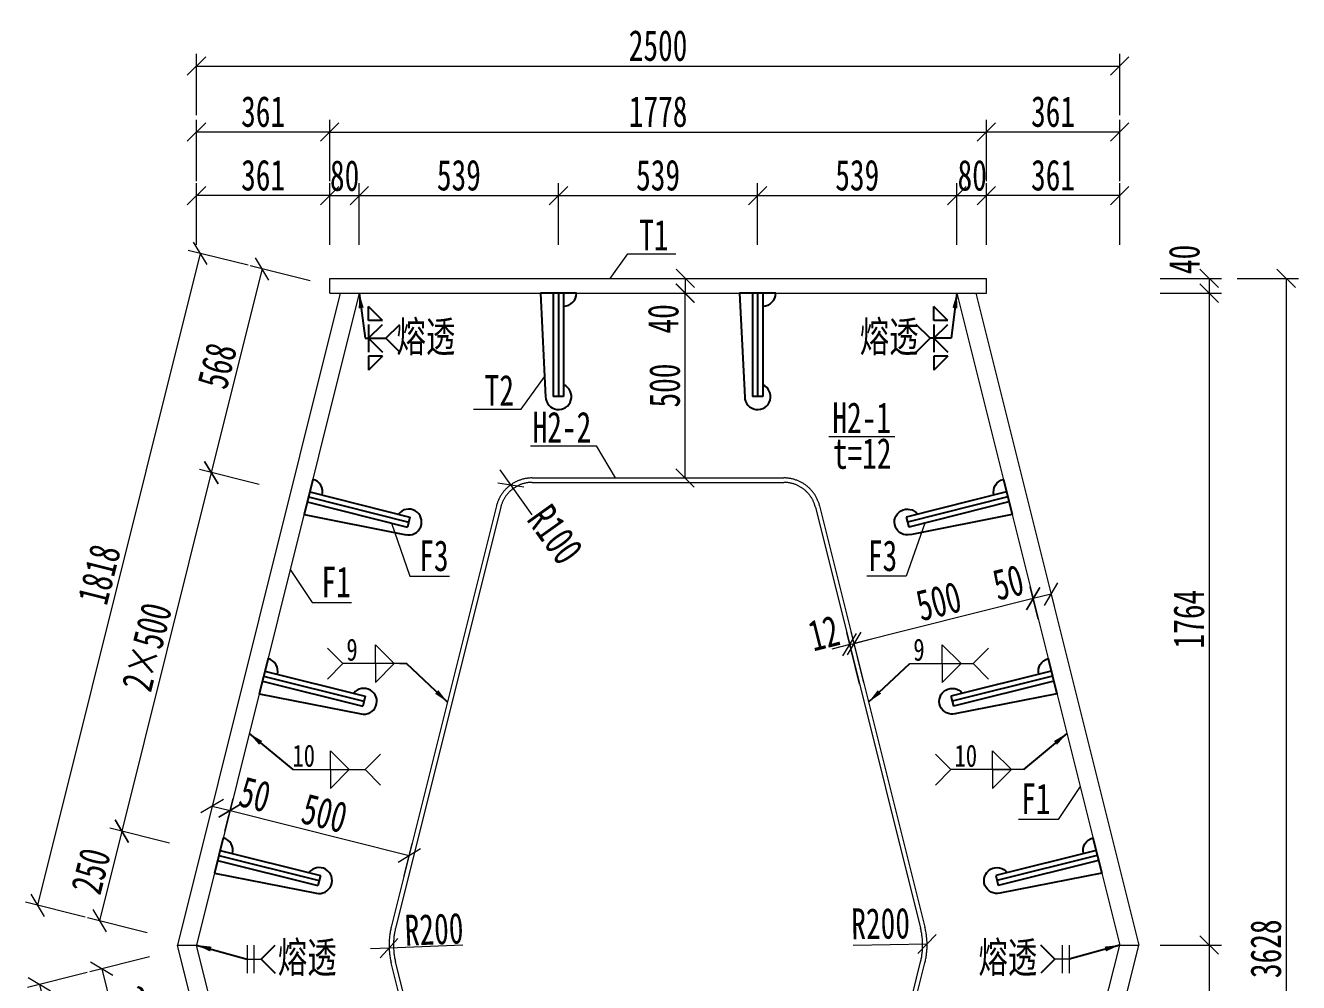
# Model space of a CAD drawing. Header units: millimetres. Extents: x -450182 to -147179, y 306993 to 695793.
# Drawn here: x -412465 to -409018, y 361381 to 363971 of the extents above; entities that cross this region are included whole.
import ezdxf
from ezdxf.enums import TextEntityAlignment as Align

# ---------------------------------------------------------------- set-up
doc = ezdxf.new("R2010")
doc.units = ezdxf.units.MM
doc.header["$PDMODE"] = 34
doc.linetypes.add('CENTER2', pattern=[28.575, 19.05, -3.175, 3.175, -3.175])
doc.layers.get('Defpoints').update_dxf_attribs({"color": 8})
for name, color, linetype, lineweight in [('标注', 4, 'Continuous', 13), ('横隔板', 6, 'CENTER2', 18), ('细实线', 4, 'Continuous', 15), ('钢板粗线', 1, 'Continuous', 25)]:
    doc.layers.add(name, color=color, linetype=linetype, lineweight=lineweight)
doc.layers.add('焊缝', color=7, linetype='Continuous')
doc.styles.add('111', font='仿宋_GB2312.ttf', dxfattribs={"width": 0.7})
doc.styles.add('SMEDI', font='仿宋_GB2312.ttf', dxfattribs={"width": 0.75})
doc.styles.get("Standard").update_dxf_attribs({"font": '仿宋_GB2312.ttf'})
doc.dimstyles.new('200', dxfattribs={"dimscale": 0, "dimtxt": 2.5, "dimasz": 1.5, "dimexe": 1, "dimexo": 1, "dimgap": 0.4, "dimtad": 1, "dimdec": 0, "dimdsep": 46, "dimtxsty": '111', "dimblk": 'OBLIQUE', "dimcen": 0, "dimclrd": 256, "dimclre": 256, "dimclrt": 256, "dimadec": 1, "dimazin": 2, "dimtfac": 1, "dimtdec": 0, "dimtmove": 2, "dimatfit": 3, "dimfxl": 4, "dimfxlon": 1, "dimtolj": 1, "dimlwd": -1, "dimlwe": -1, "dimarcsym": 0})
doc.dimstyles.new('MSteel_1.0_1.0', dxfattribs={"dimtxt": 3, "dimasz": 1.2, "dimexe": 1, "dimexo": 1, "dimgap": 1, "dimtad": 3, "dimtoh": 1, "dimdec": 0, "dimzin": 0, "dimdsep": 46, "dimtxsty": 'Standard', "dimblk": 'ARCHTICK', "dimcen": 0.09, "dimclrd": 3, "dimclre": 3, "dimadec": 0, "dimazin": 0, "dimtfac": 1, "dimtdec": 4, "dimtofl": 0, "dimtmove": 0, "dimatfit": 3, "dimfxl": 1, "dimtolj": 1, "dimtzin": 0, "dimarcsym": 0})

# ---------------------------------------------------------------- blocks, each defined once
blk = doc.blocks.new('_Oblique')
at = {"color": 0, "linetype": 'ByBlock', "lineweight": -2}
blk.add_line((-0.5, -0.5), (0.5, 0.5), dxfattribs=at)
blk = doc.blocks.new('*D902')
at = {"layer": 'Defpoints', "color": 0, "transparency": 16777216}
for p in [(-411561.2, 363510.5), (-411641.2, 363246.6), (-411561.2, 363246.6)]:
    blk.add_point(p, dxfattribs=at)
at = {"layer": '细实线', "transparency": 16777216}
for p, q in [((-411641.2, 363377.1), (-411641.2, 363543.8)), ((-411561.2, 363377.1), (-411561.2, 363543.8)), ((-411641.2, 363510.5), (-411561.2, 363510.5))]:
    blk.add_line(p, q, dxfattribs=at)
at = {"layer": '细实线', "transparency": 16777216, "xscale": 50.00000000000004, "yscale": 50.00000000000004, "zscale": 50.00000000000004, "rotation": 180}
blk.add_blockref('_Oblique', (-411641.2, 363510.5), dxfattribs=at)
at = {"layer": '细实线', "transparency": 16777216, "xscale": 50.00000000000004, "yscale": 50.00000000000004, "zscale": 50.00000000000004}
blk.add_blockref('_Oblique', (-411561.2, 363510.5), dxfattribs=at)
at = {"layer": '细实线', "transparency": 16777216, "insert": (-411601, 363564.3), "char_height": 83.33, "attachment_point": 5, "style": '111'}
blk.add_mtext('\\A1;80', dxfattribs=at)
blk = doc.blocks.new('*D648')
at = {"layer": 'Defpoints', "color": 0, "transparency": 16777216}
for p in [(-411021.9, 363510.5), (-411561.2, 363246.6), (-411021.9, 363246.6)]:
    blk.add_point(p, dxfattribs=at)
at = {"layer": '细实线', "transparency": 16777216}
for p, q in [((-411561.2, 363377.1), (-411561.2, 363543.8)), ((-411021.9, 363377.1), (-411021.9, 363543.8)), ((-411561.2, 363510.5), (-411021.9, 363510.5))]:
    blk.add_line(p, q, dxfattribs=at)
at = {"layer": '细实线', "transparency": 16777216, "xscale": 50.00000000000004, "yscale": 50.00000000000004, "zscale": 50.00000000000004, "rotation": 180}
blk.add_blockref('_Oblique', (-411561.2, 363510.5), dxfattribs=at)
at = {"layer": '细实线', "transparency": 16777216, "xscale": 50.00000000000004, "yscale": 50.00000000000004, "zscale": 50.00000000000004}
blk.add_blockref('_Oblique', (-411021.9, 363510.5), dxfattribs=at)
at = {"layer": '细实线', "transparency": 16777216, "insert": (-411291.6, 363565.5), "char_height": 83.33, "attachment_point": 5, "style": '111'}
blk.add_mtext('\\A1;539', dxfattribs=at)
blk = doc.blocks.new('*D649')
at = {"layer": 'Defpoints', "color": 0, "transparency": 16777216}
for p in [(-409943.2, 363510.5), (-410482.6, 363246.6), (-409943.2, 363246.6)]:
    blk.add_point(p, dxfattribs=at)
at = {"layer": '细实线', "transparency": 16777216}
for p, q in [((-410482.6, 363377.1), (-410482.6, 363543.8)), ((-409943.2, 363377.1), (-409943.2, 363543.8)), ((-410482.6, 363510.5), (-409943.2, 363510.5))]:
    blk.add_line(p, q, dxfattribs=at)
at = {"layer": '细实线', "transparency": 16777216, "xscale": 50.00000000000004, "yscale": 50.00000000000004, "zscale": 50.00000000000004, "rotation": 180}
blk.add_blockref('_Oblique', (-410482.6, 363510.5), dxfattribs=at)
at = {"layer": '细实线', "transparency": 16777216, "xscale": 50.00000000000004, "yscale": 50.00000000000004, "zscale": 50.00000000000004}
blk.add_blockref('_Oblique', (-409943.2, 363510.5), dxfattribs=at)
at = {"layer": '细实线', "transparency": 16777216, "insert": (-410212.9, 363565.5), "char_height": 83.33, "attachment_point": 5, "style": '111'}
blk.add_mtext('\\A1;539', dxfattribs=at)
blk = doc.blocks.new('*D650')
at = {"layer": 'Defpoints', "color": 0, "transparency": 16777216}
for p in [(-409863.2, 363510.5), (-409943.2, 363246.6), (-409863.2, 363246.6)]:
    blk.add_point(p, dxfattribs=at)
at = {"layer": '细实线', "transparency": 16777216}
for p, q in [((-409943.2, 363377.1), (-409943.2, 363543.8)), ((-409863.2, 363377.1), (-409863.2, 363543.8)), ((-409943.2, 363510.5), (-409863.2, 363510.5))]:
    blk.add_line(p, q, dxfattribs=at)
at = {"layer": '细实线', "transparency": 16777216, "xscale": 50.00000000000004, "yscale": 50.00000000000004, "zscale": 50.00000000000004, "rotation": 180}
blk.add_blockref('_Oblique', (-409943.2, 363510.5), dxfattribs=at)
at = {"layer": '细实线', "transparency": 16777216, "xscale": 50.00000000000004, "yscale": 50.00000000000004, "zscale": 50.00000000000004}
blk.add_blockref('_Oblique', (-409863.2, 363510.5), dxfattribs=at)
at = {"layer": '细实线', "transparency": 16777216, "insert": (-409901.6, 363565), "char_height": 83.33, "attachment_point": 5, "style": '111'}
blk.add_mtext('\\A1;80', dxfattribs=at)
blk = doc.blocks.new('*D651')
at = {"layer": 'Defpoints', "color": 0, "transparency": 16777216}
for p in [(-409863.2, 363682.6), (-411641.2, 363246.6), (-409863.2, 363246.6)]:
    blk.add_point(p, dxfattribs=at)
at = {"layer": '细实线', "transparency": 16777216}
for p, q in [((-411641.2, 363549.3), (-411641.2, 363715.9)), ((-411641.2, 363682.6), (-409863.2, 363682.6)), ((-409863.2, 363549.3), (-409863.2, 363715.9))]:
    blk.add_line(p, q, dxfattribs=at)
at = {"layer": '细实线', "transparency": 16777216, "xscale": 50.00000000000004, "yscale": 50.00000000000004, "zscale": 50.00000000000004, "rotation": 180}
blk.add_blockref('_Oblique', (-411641.2, 363682.6), dxfattribs=at)
at = {"layer": '细实线', "transparency": 16777216, "xscale": 50.00000000000004, "yscale": 50.00000000000004, "zscale": 50.00000000000004}
blk.add_blockref('_Oblique', (-409863.2, 363682.6), dxfattribs=at)
at = {"layer": '细实线', "transparency": 16777216, "insert": (-410752.2, 363737.6), "char_height": 83.33, "attachment_point": 5, "style": '111'}
blk.add_mtext('\\A1;1778', dxfattribs=at)
blk = doc.blocks.new('*D652')
at = {"layer": 'Defpoints', "color": 0, "transparency": 16777216}
for p in [(-412002.2, 363682.6), (-411641.2, 363418.7), (-412002.2, 361654.7)]:
    blk.add_point(p, dxfattribs=at)
at = {"layer": '细实线', "transparency": 16777216}
for p, q in [((-412002.2, 363549.3), (-412002.2, 363715.9)), ((-411641.2, 363682.6), (-412002.2, 363682.6)), ((-411641.2, 363549.3), (-411641.2, 363715.9))]:
    blk.add_line(p, q, dxfattribs=at)
at = {"layer": '细实线', "transparency": 16777216, "xscale": 50.00000000000004, "yscale": 50.00000000000004, "zscale": 50.00000000000004, "rotation": 180}
blk.add_blockref('_Oblique', (-412002.2, 363682.6), dxfattribs=at)
at = {"layer": '细实线', "transparency": 16777216, "xscale": 50.00000000000004, "yscale": 50.00000000000004, "zscale": 50.00000000000004}
blk.add_blockref('_Oblique', (-411641.2, 363682.6), dxfattribs=at)
at = {"layer": '细实线', "transparency": 16777216, "insert": (-411821.7, 363737.6), "char_height": 83.33, "attachment_point": 5, "style": '111'}
blk.add_mtext('\\A1;361', dxfattribs=at)
blk = doc.blocks.new('*D653')
at = {"layer": 'Defpoints', "color": 0, "transparency": 16777216}
for p in [(-409863.2, 363682.6), (-409863.2, 363418.7), (-409502.2, 361654.7)]:
    blk.add_point(p, dxfattribs=at)
at = {"layer": '细实线', "transparency": 16777216}
for p, q in [((-409863.2, 363549.3), (-409863.2, 363715.9)), ((-409502.2, 363682.6), (-409863.2, 363682.6)), ((-409502.2, 363549.3), (-409502.2, 363715.9))]:
    blk.add_line(p, q, dxfattribs=at)
at = {"layer": '细实线', "transparency": 16777216, "xscale": 50.00000000000004, "yscale": 50.00000000000004, "zscale": 50.00000000000004, "rotation": 180}
blk.add_blockref('_Oblique', (-409863.2, 363682.6), dxfattribs=at)
at = {"layer": '细实线', "transparency": 16777216, "xscale": 50.00000000000004, "yscale": 50.00000000000004, "zscale": 50.00000000000004}
blk.add_blockref('_Oblique', (-409502.2, 363682.6), dxfattribs=at)
at = {"layer": '细实线', "transparency": 16777216, "insert": (-409682.7, 363737.6), "char_height": 83.33, "attachment_point": 5, "style": '111'}
blk.add_mtext('\\A1;361', dxfattribs=at)
blk = doc.blocks.new('*D904')
at = {"layer": 'Defpoints', "color": 0, "transparency": 16777216}
for p in [(-409891.7, 363246.6), (-409502.2, 361482.6), (-409259.8, 361482.6)]:
    blk.add_point(p, dxfattribs=at)
at = {"layer": '细实线', "transparency": 16777216}
for p, q in [((-409393.1, 363246.6), (-409226.4, 363246.6)), ((-409259.8, 363246.6), (-409259.8, 361482.6)), ((-409393.1, 361482.6), (-409226.4, 361482.6))]:
    blk.add_line(p, q, dxfattribs=at)
at = {"layer": '细实线', "transparency": 16777216, "xscale": 50.00000000000004, "yscale": 50.00000000000004, "zscale": 50.00000000000004}
for p, rotation in [((-409259.8, 363246.6), 90), ((-409259.8, 361482.6), 270)]:
    blk.add_blockref('_Oblique', p, dxfattribs=dict(at, rotation=rotation))
at = {"layer": '细实线', "transparency": 16777216, "insert": (-409314.8, 362364.6), "char_height": 83.33, "attachment_point": 5, "rotation": 90, "style": '111'}
blk.add_mtext('\\A1;1764', dxfattribs=at)
blk = doc.blocks.new('*D654')
at = {"layer": 'Defpoints', "color": 0, "transparency": 16777216}
for p in [(-409502.2, 361482.6), (-409943.2, 359718.6), (-409259.8, 359718.6)]:
    blk.add_point(p, dxfattribs=at)
at = {"layer": '细实线', "transparency": 16777216}
for p, q in [((-409393.1, 361482.6), (-409226.4, 361482.6)), ((-409259.8, 361482.6), (-409259.8, 359718.6)), ((-409393.1, 359718.6), (-409226.4, 359718.6))]:
    blk.add_line(p, q, dxfattribs=at)
at = {"layer": '细实线', "transparency": 16777216, "xscale": 50.00000000000004, "yscale": 50.00000000000004, "zscale": 50.00000000000004}
for p, rotation in [((-409259.8, 361482.6), 90), ((-409259.8, 359718.6), 270)]:
    blk.add_blockref('_Oblique', p, dxfattribs=dict(at, rotation=rotation))
at = {"layer": '细实线', "transparency": 16777216, "insert": (-409314.8, 360600.6), "char_height": 83.33, "attachment_point": 5, "rotation": 90, "style": '111'}
blk.add_mtext('\\A1;1764', dxfattribs=at)
blk = doc.blocks.new('*D905')
at = {"layer": 'Defpoints', "color": 0, "transparency": 16777216}
for p in [(-409887.9, 363286.6), (-409891.7, 363246.6), (-409259.8, 363246.6)]:
    blk.add_point(p, dxfattribs=at)
at = {"layer": '细实线', "transparency": 16777216}
for p, q in [((-409393.1, 363286.6), (-409226.4, 363286.6)), ((-409259.8, 363286.6), (-409259.8, 363246.6)), ((-409393.1, 363246.6), (-409226.4, 363246.6))]:
    blk.add_line(p, q, dxfattribs=at)
at = {"layer": '细实线', "transparency": 16777216, "xscale": 50.00000000000004, "yscale": 50.00000000000004, "zscale": 50.00000000000004}
for p, rotation in [((-409259.8, 363286.6), 90), ((-409259.8, 363246.6), 270)]:
    blk.add_blockref('_Oblique', p, dxfattribs=dict(at, rotation=rotation))
at = {"layer": '细实线', "transparency": 16777216, "insert": (-409327.1, 363337.9), "char_height": 83.33, "attachment_point": 5, "rotation": 90, "style": '111'}
blk.add_mtext('\\A1;40', dxfattribs=at)
blk = doc.blocks.new('*D914')
at = {"layer": 'Defpoints', "color": 0, "transparency": 16777216}
for p in [(-410395.4, 363286.6), (-410621.3, 359658.6), (-409051.3, 359658.6)]:
    blk.add_point(p, dxfattribs=at)
at = {"layer": '细实线', "transparency": 16777216}
for p, q in [((-409184.6, 363286.6), (-409018, 363286.6)), ((-409051.3, 363286.6), (-409051.3, 359658.6)), ((-409184.6, 359658.6), (-409018, 359658.6))]:
    blk.add_line(p, q, dxfattribs=at)
at = {"layer": '细实线', "transparency": 16777216, "xscale": 50.00000000000004, "yscale": 50.00000000000004, "zscale": 50.00000000000004}
for p, rotation in [((-409051.3, 363286.6), 90), ((-409051.3, 359658.6), 270)]:
    blk.add_blockref('_Oblique', p, dxfattribs=dict(at, rotation=rotation))
at = {"layer": '细实线', "transparency": 16777216, "insert": (-409106.3, 361472.6), "char_height": 83.33, "attachment_point": 5, "rotation": 90, "style": '111'}
blk.add_mtext('\\A1;3628', dxfattribs=at)
blk = doc.blocks.new('28-280加劲 有过焊孔')
at = {"layer": 'Defpoints'}
blk.add_line((0, 0), (0, -280), dxfattribs=at)
at = {"layer": '钢板粗线'}
for p, q in [((49, 0), (-49, 0)), ((-49, 0), (-35, -281.2)), ((-14, 0), (-14, -280)), ((14, 0), (14, -280)), ((14, -280), (-14, -280))]:
    blk.add_line(p, q, dxfattribs=at)
for centre, start, end in [((14, 0), 270, 0), ((0, -280), 180, 66.4218)]:
    blk.add_arc(centre, 35, start, end, dxfattribs=at)
blk = doc.blocks.new('*D739')
at = {"layer": 'Defpoints', "color": 0, "transparency": 16777216}
for p in [(-410679.2, 363286.6), (-410679.2, 363246.6), (-410678.4, 363246.6)]:
    blk.add_point(p, dxfattribs=at)
at = {"layer": '细实线', "transparency": 16777216}
for p, q in [((-410678.4, 363286.6), (-410645, 363286.6)), ((-410678.4, 363286.6), (-410678.4, 363246.6)), ((-410678.4, 363246.6), (-410645, 363246.6))]:
    blk.add_line(p, q, dxfattribs=at)
at = {"layer": '细实线', "transparency": 16777216, "xscale": 50, "yscale": 50, "zscale": 50}
for p, rotation in [((-410678.4, 363286.6), 90), ((-410678.4, 363246.6), 270)]:
    blk.add_blockref('_Oblique', p, dxfattribs=dict(at, rotation=rotation))
at = {"layer": '细实线', "transparency": 16777216, "insert": (-410738, 363177.1), "char_height": 83.33, "attachment_point": 5, "rotation": 90, "style": '111'}
blk.add_mtext('\\A1;40', dxfattribs=at)
blk = doc.blocks.new('*D740')
at = {"layer": 'Defpoints', "color": 0, "transparency": 16777216}
for p in [(-410815.5, 363246.6), (-410679.2, 363246.6), (-410815.5, 362746.6)]:
    blk.add_point(p, dxfattribs=at)
at = {"layer": '细实线', "transparency": 16777216}
for p, q in [((-410782.2, 363246.6), (-410645.9, 363246.6)), ((-410679.2, 362746.6), (-410679.2, 363246.6)), ((-410782.2, 362746.6), (-410645.9, 362746.6))]:
    blk.add_line(p, q, dxfattribs=at)
at = {"layer": '细实线', "transparency": 16777216, "xscale": 49.99999999999995, "yscale": 49.99999999999995, "zscale": 49.99999999999995}
for p, rotation in [((-410679.2, 363246.6), 90), ((-410679.2, 362746.6), 270)]:
    blk.add_blockref('_Oblique', p, dxfattribs=dict(at, rotation=rotation))
at = {"layer": '细实线', "transparency": 16777216, "insert": (-410734.2, 362996.6), "char_height": 83.33, "attachment_point": 5, "rotation": 90, "style": '111'}
blk.add_mtext('\\A1;500', dxfattribs=at)
blk = doc.blocks.new('*D762')
at = {"layer": 'Defpoints', "color": 0, "transparency": 16777216}
for p in [(-411955, 361877.6), (-411906.5, 361865.4), (-411911.2, 361846.6)]:
    blk.add_point(p, dxfattribs=at)
at = {"layer": '细实线', "transparency": 16777216}
for p, q in [((-411959.7, 361858.7), (-411967.8, 361826.4)), ((-411959.7, 361858.7), (-411911.2, 361846.6)), ((-411911.2, 361846.6), (-411919.3, 361814.3))]:
    blk.add_line(p, q, dxfattribs=at)
at = {"layer": '细实线', "transparency": 16777216, "xscale": 50, "yscale": 50, "zscale": 50}
for p, rotation in [((-411959.7, 361858.7), 165.9637565320897), ((-411911.2, 361846.6), 345.9637565320897)]:
    blk.add_blockref('_Oblique', p, dxfattribs=dict(at, rotation=rotation))
at = {"layer": '细实线', "transparency": 16777216, "insert": (-411843.6, 361890.2), "char_height": 83.33, "attachment_point": 5, "rotation": 345.9638, "style": '111'}
blk.add_mtext('\\A1;50', dxfattribs=at)
blk = doc.blocks.new('*D765')
at = {"layer": 'Defpoints', "color": 0, "transparency": 16777216}
for p in [(-411933.1, 361758.9), (-411426.1, 361725.3), (-411448.1, 361637.6)]:
    blk.add_point(p, dxfattribs=at)
at = {"layer": '标注', "transparency": 16777216}
for p, q in [((-411925.1, 361791.2), (-411903.1, 361879)), ((-411911.2, 361846.6), (-411426.1, 361725.3)), ((-411440, 361669.9), (-411418.1, 361757.7))]:
    blk.add_line(p, q, dxfattribs=at)
at = {"layer": '标注', "transparency": 16777216, "xscale": 49.99999999999987, "yscale": 49.99999999999987, "zscale": 49.99999999999987}
for p, rotation in [((-411911.2, 361846.6), 165.9637565320751), ((-411426.1, 361725.3), 345.9637565320751)]:
    blk.add_blockref('_Oblique', p, dxfattribs=dict(at, rotation=rotation))
at = {"layer": '标注', "transparency": 16777216, "insert": (-411655.3, 361839.3), "char_height": 83.33, "attachment_point": 5, "rotation": 345.9638, "style": '111'}
blk.add_mtext('\\A1;500', dxfattribs=at)
blk = doc.blocks.new('*D766')
at = {"layer": 'Defpoints', "color": 0, "transparency": 16777216}
for p in [(-409692.8, 362450.9), (-409741.3, 362438.8), (-409736.6, 362420)]:
    blk.add_point(p, dxfattribs=at)
at = {"layer": '细实线', "transparency": 16777216}
for p, q in [((-409688.1, 362432.1), (-409736.6, 362420)), ((-409736.6, 362420), (-409728.5, 362387.6)), ((-409688.1, 362432.1), (-409680, 362399.8))]:
    blk.add_line(p, q, dxfattribs=at)
at = {"layer": '细实线', "transparency": 16777216, "xscale": 50, "yscale": 50, "zscale": 50}
for p, rotation in [((-409736.6, 362420), 194.0362434679103), ((-409688.1, 362432.1), 14.03624346791034)]:
    blk.add_blockref('_Oblique', p, dxfattribs=dict(at, rotation=rotation))
at = {"layer": '细实线', "transparency": 16777216, "insert": (-409804.1, 362463.6), "char_height": 83.33, "attachment_point": 5, "rotation": 14.0362, "style": '111'}
blk.add_mtext('\\A1;50', dxfattribs=at)
blk = doc.blocks.new('*D769')
at = {"layer": 'Defpoints', "color": 0, "transparency": 16777216}
for p in [(-409714.6, 362332.2), (-410221.6, 362298.7), (-410199.7, 362211)]:
    blk.add_point(p, dxfattribs=at)
at = {"layer": '标注', "transparency": 16777216}
for p, q in [((-409722.7, 362364.6), (-409744.7, 362452.3)), ((-409736.6, 362420), (-410221.6, 362298.7)), ((-410207.8, 362243.3), (-410229.7, 362331))]:
    blk.add_line(p, q, dxfattribs=at)
at = {"layer": '标注', "transparency": 16777216, "xscale": 49.99999999999987, "yscale": 49.99999999999987, "zscale": 49.99999999999987}
for p, rotation in [((-409736.6, 362420), 14.03624346792489), ((-410221.6, 362298.7), 194.0362434679249)]:
    blk.add_blockref('_Oblique', p, dxfattribs=dict(at, rotation=rotation))
at = {"layer": '标注', "transparency": 16777216, "insert": (-409992.4, 362412.7), "char_height": 83.33, "attachment_point": 5, "rotation": 14.0362, "style": '111'}
blk.add_mtext('\\A1;500', dxfattribs=at)
blk = doc.blocks.new('*D793')
at = {"layer": 'Defpoints', "color": 0, "transparency": 16777216}
for p in [(-411699, 362695.2), (-412204.4, 361790.8), (-411941.6, 361725.1)]:
    blk.add_point(p, dxfattribs=at)
at = {"layer": '标注', "transparency": 16777216}
for p, q in [((-411961.9, 362761), (-412204.4, 361790.8)), ((-411832.5, 362728.6), (-411994.2, 362769)), ((-412075.1, 361758.5), (-412236.8, 361798.9))]:
    blk.add_line(p, q, dxfattribs=at)
at = {"layer": '标注', "transparency": 16777216, "xscale": 50, "yscale": 50, "zscale": 50}
for p, rotation in [((-411961.9, 362761), 75.96375653227327), ((-412204.4, 361790.8), 255.9637565322733)]:
    blk.add_blockref('_Oblique', p, dxfattribs=dict(at, rotation=rotation))
at = {"layer": '标注', "transparency": 16777216, "insert": (-412136.5, 362289.2), "char_height": 83.33, "attachment_point": 5, "rotation": 75.9638, "style": '111'}
blk.add_mtext('\\A1;2×500', dxfattribs=at)
blk = doc.blocks.new('*D794')
at = {"layer": 'Defpoints', "color": 0, "transparency": 16777216}
for p in [(-411941.6, 361725.1), (-412265, 361548.3), (-412002.2, 361482.6)]:
    blk.add_point(p, dxfattribs=at)
at = {"layer": '标注', "transparency": 16777216}
for p, q in [((-412204.4, 361790.8), (-412265, 361548.3)), ((-412075.1, 361758.5), (-412236.8, 361798.9)), ((-412135.7, 361515.9), (-412297.4, 361556.4))]:
    blk.add_line(p, q, dxfattribs=at)
at = {"layer": '标注', "transparency": 16777216, "xscale": 50, "yscale": 50, "zscale": 50}
for p, rotation in [((-412204.4, 361790.8), 75.96375653126464), ((-412265, 361548.3), 255.9637565312646)]:
    blk.add_blockref('_Oblique', p, dxfattribs=dict(at, rotation=rotation))
at = {"layer": '标注', "transparency": 16777216, "insert": (-412288.1, 361682.9), "char_height": 83.33, "attachment_point": 5, "rotation": 75.9638, "style": '111'}
blk.add_mtext('\\A1;250', dxfattribs=at)
blk = doc.blocks.new('*D795')
at = {"layer": 'Defpoints', "color": 0, "transparency": 16777216}
for p in [(-412002.2, 361482.6), (-411941.6, 361240), (-412198, 361175.9)]:
    blk.add_point(p, dxfattribs=at)
at = {"layer": '标注', "transparency": 16777216}
for p, q in [((-412129.3, 361450.8), (-412291, 361410.4)), ((-412258.7, 361418.5), (-412198, 361175.9)), ((-412068.7, 361208.3), (-412230.4, 361167.8))]:
    blk.add_line(p, q, dxfattribs=at)
at = {"layer": '标注', "transparency": 16777216, "xscale": 50, "yscale": 50, "zscale": 50}
for p, rotation in [((-412258.7, 361418.5), 104.0362434683342), ((-412198, 361175.9), 284.0362434683342)]:
    blk.add_blockref('_Oblique', p, dxfattribs=dict(at, rotation=rotation))
at = {"layer": '标注', "transparency": 16777216, "insert": (-412175, 361310.5), "char_height": 83.33, "attachment_point": 5, "rotation": 284.0362, "style": '111'}
blk.add_mtext('\\A1;250', dxfattribs=at)
blk = doc.blocks.new('*D1028')
at = {"layer": 'Defpoints', "color": 0, "transparency": 16777216}
for p in [(-410221.6, 362298.7), (-410198.5, 362156.5), (-410186.8, 362159.4)]:
    blk.add_point(p, dxfattribs=at)
at = {"layer": '标注', "transparency": 16777216}
for p, q in [((-410206.5, 362188.9), (-410241.4, 362328.1)), ((-410194.9, 362191.8), (-410229.7, 362331)), ((-410221.6, 362298.7), (-410173.1, 362310.8)), ((-410233.3, 362295.8), (-410281.8, 362283.7)), ((-410233.3, 362295.8), (-410221.6, 362298.7))]:
    blk.add_line(p, q, dxfattribs=at)
at = {"layer": '标注', "transparency": 16777216, "xscale": 50, "yscale": 50, "zscale": 50}
for p, rotation in [((-410233.3, 362295.8), 14.03624346799387), ((-410221.6, 362298.7), 194.0362434679939)]:
    blk.add_blockref('_Oblique', p, dxfattribs=dict(at, rotation=rotation))
at = {"layer": '标注', "transparency": 16777216, "insert": (-410303.5, 362326.9), "char_height": 83.33, "attachment_point": 5, "rotation": 14.0362, "style": '111'}
blk.add_mtext('\\A1;12', dxfattribs=at)
blk = doc.blocks.new('*D1029')
at = {"layer": 'Defpoints', "color": 0, "transparency": 16777216}
for p in [(-410482.6, 363510.5), (-411021.9, 363246.6), (-410482.6, 363246.6)]:
    blk.add_point(p, dxfattribs=at)
at = {"layer": '标注', "transparency": 16777216}
for p, q in [((-411021.9, 363377.1), (-411021.9, 363543.8)), ((-410482.6, 363377.1), (-410482.6, 363543.8)), ((-411021.9, 363510.5), (-410482.6, 363510.5))]:
    blk.add_line(p, q, dxfattribs=at)
at = {"layer": '标注', "transparency": 16777216, "xscale": 50, "yscale": 50, "zscale": 50, "rotation": 180}
blk.add_blockref('_Oblique', (-411021.9, 363510.5), dxfattribs=at)
at = {"layer": '标注', "transparency": 16777216, "xscale": 50, "yscale": 50, "zscale": 50}
blk.add_blockref('_Oblique', (-410482.6, 363510.5), dxfattribs=at)
at = {"layer": '标注', "transparency": 16777216, "insert": (-410752.2, 363565.5), "char_height": 83.33, "attachment_point": 5, "style": '111'}
blk.add_mtext('\\A1;539', dxfattribs=at)
blk = doc.blocks.new('*D1030')
at = {"layer": 'Defpoints', "color": 0, "transparency": 16777216}
for p in [(-409502.2, 363861.2), (-412002.2, 361482.6), (-409502.2, 361482.6)]:
    blk.add_point(p, dxfattribs=at)
at = {"layer": '标注', "transparency": 16777216}
for p, q in [((-412002.2, 363727.9), (-412002.2, 363894.6)), ((-409502.2, 363727.9), (-409502.2, 363894.6)), ((-412002.2, 363861.2), (-409502.2, 363861.2))]:
    blk.add_line(p, q, dxfattribs=at)
at = {"layer": '标注', "transparency": 16777216, "xscale": 50, "yscale": 50, "zscale": 50, "rotation": 180}
blk.add_blockref('_Oblique', (-412002.2, 363861.2), dxfattribs=at)
at = {"layer": '标注', "transparency": 16777216, "xscale": 50, "yscale": 50, "zscale": 50}
blk.add_blockref('_Oblique', (-409502.2, 363861.2), dxfattribs=at)
at = {"layer": '标注', "transparency": 16777216, "insert": (-410752.2, 363916.2), "char_height": 83.33, "attachment_point": 5, "style": '111'}
blk.add_mtext('\\A1;2500', dxfattribs=at)
blk = doc.blocks.new('*D826')
at = {"layer": 'Defpoints', "color": 0, "transparency": 16777216}
for p in [(-412002.2, 363510.5), (-411641.2, 363246.6), (-412002.2, 361482.6)]:
    blk.add_point(p, dxfattribs=at)
at = {"layer": '细实线', "transparency": 16777216}
for p, q in [((-412002.2, 363377.1), (-412002.2, 363543.8)), ((-411641.2, 363377.1), (-411641.2, 363543.8)), ((-411641.2, 363510.5), (-412002.2, 363510.5))]:
    blk.add_line(p, q, dxfattribs=at)
at = {"layer": '细实线', "transparency": 16777216, "xscale": 50.00000000000004, "yscale": 50.00000000000004, "zscale": 50.00000000000004, "rotation": 180}
blk.add_blockref('_Oblique', (-412002.2, 363510.5), dxfattribs=at)
at = {"layer": '细实线', "transparency": 16777216, "xscale": 50.00000000000004, "yscale": 50.00000000000004, "zscale": 50.00000000000004}
blk.add_blockref('_Oblique', (-411641.2, 363510.5), dxfattribs=at)
at = {"layer": '细实线', "transparency": 16777216, "insert": (-411821.7, 363565.5), "char_height": 83.33, "attachment_point": 5, "style": '111'}
blk.add_mtext('\\A1;361', dxfattribs=at)
blk = doc.blocks.new('*D827')
at = {"layer": 'Defpoints', "color": 0, "transparency": 16777216}
for p in [(-409863.2, 363510.5), (-409863.2, 363246.6), (-409502.2, 361482.6)]:
    blk.add_point(p, dxfattribs=at)
at = {"layer": '细实线', "transparency": 16777216}
for p, q in [((-409863.2, 363377.1), (-409863.2, 363543.8)), ((-409502.2, 363377.1), (-409502.2, 363543.8)), ((-409502.2, 363510.5), (-409863.2, 363510.5))]:
    blk.add_line(p, q, dxfattribs=at)
at = {"layer": '细实线', "transparency": 16777216, "xscale": 50.00000000000004, "yscale": 50.00000000000004, "zscale": 50.00000000000004, "rotation": 180}
blk.add_blockref('_Oblique', (-409863.2, 363510.5), dxfattribs=at)
at = {"layer": '细实线', "transparency": 16777216, "xscale": 50.00000000000004, "yscale": 50.00000000000004, "zscale": 50.00000000000004}
blk.add_blockref('_Oblique', (-409502.2, 363510.5), dxfattribs=at)
at = {"layer": '细实线', "transparency": 16777216, "insert": (-409682.7, 363565.5), "char_height": 83.33, "attachment_point": 5, "style": '111'}
blk.add_mtext('\\A1;361', dxfattribs=at)
blk = doc.blocks.new('*D1031')
at = {"layer": 'Defpoints', "color": 0, "transparency": 16777216}
for p in [(-411561.2, 363246.6), (-411961.9, 362761), (-411699, 362695.2)]:
    blk.add_point(p, dxfattribs=at)
at = {"layer": '标注', "transparency": 16777216}
for p, q in [((-411824, 363312.3), (-411961.9, 362761)), ((-411694.7, 363279.9), (-411856.4, 363320.4)), ((-411832.5, 362728.6), (-411994.2, 362769))]:
    blk.add_line(p, q, dxfattribs=at)
at = {"layer": '标注', "transparency": 16777216, "xscale": 50, "yscale": 50, "zscale": 50}
for p, rotation in [((-411824, 363312.3), 75.96375653207782), ((-411961.9, 362761), 255.9637565320778)]:
    blk.add_blockref('_Oblique', p, dxfattribs=dict(at, rotation=rotation))
at = {"layer": '标注', "transparency": 16777216, "insert": (-411946.3, 363050), "char_height": 83.33, "attachment_point": 5, "rotation": 75.9638, "style": '111'}
blk.add_mtext('\\A1;568', dxfattribs=at)
blk = doc.blocks.new('*D1032')
at = {"layer": 'Defpoints', "color": 0, "transparency": 16777216}
for p in [(-411561.2, 363246.6), (-412432.8, 361590.2), (-412002.2, 361482.6)]:
    blk.add_point(p, dxfattribs=at)
at = {"layer": '标注', "transparency": 16777216}
for p, q in [((-411991.8, 363354.2), (-412432.8, 361590.2)), ((-411862.5, 363321.9), (-412024.2, 363362.3)), ((-412303.5, 361557.9), (-412465.2, 361598.3))]:
    blk.add_line(p, q, dxfattribs=at)
at = {"layer": '标注', "transparency": 16777216, "xscale": 50, "yscale": 50, "zscale": 50}
for p, rotation in [((-411991.8, 363354.2), 75.96375653207352), ((-412432.8, 361590.2), 255.9637565320735)]:
    blk.add_blockref('_Oblique', p, dxfattribs=dict(at, rotation=rotation))
at = {"layer": '标注', "transparency": 16777216, "insert": (-412265.7, 362485.6), "char_height": 83.33, "attachment_point": 5, "rotation": 75.9638, "style": '111'}
blk.add_mtext('\\A1;1818', dxfattribs=at)
blk = doc.blocks.new('*D1033')
at = {"layer": 'Defpoints', "color": 0, "transparency": 16777216}
for p in [(-412002.2, 361482.6), (-411561.2, 359718.6), (-411986.6, 359612.2)]:
    blk.add_point(p, dxfattribs=at)
at = {"layer": '标注', "transparency": 16777216}
for p, q in [((-412298.3, 361408.6), (-412460, 361368.1)), ((-412427.6, 361376.2), (-411986.6, 359612.2)), ((-411857.3, 359644.6), (-412019, 359604.1))]:
    blk.add_line(p, q, dxfattribs=at)
at = {"layer": '标注', "transparency": 16777216, "xscale": 50, "yscale": 50, "zscale": 50}
for p, rotation in [((-412427.6, 361376.2), 104.0362434679265), ((-411986.6, 359612.2), 284.0362434679265)]:
    blk.add_blockref('_Oblique', p, dxfattribs=dict(at, rotation=rotation))
at = {"layer": '标注', "transparency": 16777216, "insert": (-412153.8, 360507.6), "char_height": 83.33, "attachment_point": 5, "rotation": 284.0362, "style": '111'}
blk.add_mtext('\\A1;1818', dxfattribs=at)
blk = doc.blocks.new('*D1039')
at = {"layer": 'Defpoints', "color": 0, "transparency": 16777216}
for p in [(-411150.9, 362727.9), (-411092.8, 362646.6)]:
    blk.add_point(p, dxfattribs=at)
at = {"layer": '标注', "transparency": 16777216}
for p, q in [((-411150.9, 362727.9), (-411180, 362768.6)), ((-411092.8, 362646.6), (-411150.9, 362727.9))]:
    blk.add_line(p, q, dxfattribs=at)
at = {"layer": '标注', "transparency": 16777216, "xscale": 50, "yscale": 50, "zscale": 50, "rotation": 305.5491570906415}
blk.add_blockref('_Oblique', (-411150.9, 362727.9), dxfattribs=at)
at = {"layer": '标注', "transparency": 16777216, "insert": (-411030.8, 362593.4), "char_height": 83.33, "attachment_point": 5, "rotation": 305.5492, "style": '111'}
blk.add_mtext('\\A1;R100', dxfattribs=at)
blk = doc.blocks.new('*D1201')
at = {"layer": 'Defpoints', "color": 0, "transparency": 16777216}
for p in [(-411280.7, 361482.6), (-411480.5, 361474.3)]:
    blk.add_point(p, dxfattribs=at)
at = {"layer": '标注', "transparency": 16777216}
for p, q in [((-411280.7, 361482.6), (-411480.5, 361474.3)), ((-411480.5, 361474.3), (-411530.5, 361472.2))]:
    blk.add_line(p, q, dxfattribs=at)
at = {"layer": '标注', "transparency": 16777216, "xscale": 50, "yscale": 50, "zscale": 50, "rotation": 2.380621521087161}
blk.add_blockref('_Oblique', (-411480.5, 361474.3), dxfattribs=at)
at = {"layer": '标注', "transparency": 16777216, "insert": (-411358.7, 361525.1), "char_height": 83.33, "attachment_point": 5, "rotation": 2.3806, "style": '111'}
blk.add_mtext('\\A1;R200', dxfattribs=at)
blk = doc.blocks.new('*D1202')
at = {"layer": 'Defpoints', "color": 0, "transparency": 16777216}
for p in [(-410223.8, 361482.6), (-410023.8, 361485.5)]:
    blk.add_point(p, dxfattribs=at)
at = {"layer": '标注', "transparency": 16777216}
blk.add_line((-410223.8, 361482.6), (-410023.8, 361485.5), dxfattribs=at)
at = {"layer": '标注', "transparency": 16777216, "xscale": 50, "yscale": 50, "zscale": 50, "rotation": 0.8316860783597066}
blk.add_blockref('_Oblique', (-410023.8, 361485.5), dxfattribs=at)
at = {"layer": '标注', "transparency": 16777216, "insert": (-410149.6, 361540.5), "char_height": 83.33, "attachment_point": 5, "rotation": 0.8317, "style": '111'}
blk.add_mtext('\\A1;R200', dxfattribs=at)
blk = doc.blocks.new('_ArchTick')
at = {"color": 0, "linetype": 'ByBlock', "const_width": 0.15}
blk.add_lwpolyline([(-0.5, -0.5), (0.5, 0.5)], dxfattribs=at)

msp = doc.modelspace()

# ---------------------------------------------------------------- linework, layer by layer
at = {"layer": 'Defpoints'}
for p in [(-411021.9, 363246.6), (-410482.6, 363246.6)]:
    msp.add_point(p, dxfattribs=at)
at = {"layer": '标注'}
for p, q in [((-411865.3, 361482.6), (-411865.3, 361407)), ((-411846.6, 361482.6), (-411846.6, 361407)), ((-409657.8, 361482.6), (-409657.8, 361407)), ((-409639.2, 361482.6), (-409639.2, 361407)), ((-411865.3, 361444.8), (-411826.8, 361444.8)), ((-409639.2, 361444.8), (-409677.6, 361444.8))]:
    msp.add_line(p, q, dxfattribs=at)
at = {"layer": '横隔板', "color": 2, "ltscale": 550}
for p, q in [((-411641.2, 363286.6), (-409863.2, 363286.6)), ((-411641.2, 363246.6), (-411641.2, 363286.6)), ((-409863.2, 363246.6), (-409863.2, 363286.6)), ((-411612.8, 363246.6), (-412053.8, 361482.6)), ((-411561.2, 363246.6), (-412002.2, 361482.6)), ((-411641.2, 363246.6), (-409863.2, 363246.6)), ((-409943.2, 363246.6), (-409502.2, 361482.6)), ((-409891.7, 363246.6), (-409450.7, 361482.6)), ((-411092.8, 362746.6), (-410411.7, 362746.6)), ((-411092.8, 362734.6), (-410411.7, 362734.6)), ((-411189.8, 362670.8), (-411474.7, 361531.1)), ((-411178.1, 362667.9), (-411463.1, 361528.2)), ((-410326.3, 362667.9), (-410041.4, 361528.2)), ((-410314.7, 362670.8), (-410029.7, 361531.1)), ((-411612.8, 359718.6), (-412053.8, 361482.6)), ((-412053.8, 361482.6), (-412002.2, 361482.6)), ((-411561.2, 359718.6), (-412002.2, 361482.6)), ((-409943.2, 359718.6), (-409502.2, 361482.6)), ((-409891.7, 359718.6), (-409450.7, 361482.6)), ((-409502.2, 361482.6), (-409450.7, 361482.6)), ((-411189.8, 360294.3), (-411474.7, 361434.1)), ((-411178.1, 360297.2), (-411463.1, 361437)), ((-410326.3, 360297.2), (-410041.4, 361437)), ((-410314.7, 360294.3), (-410029.7, 361434.1))]:
    msp.add_line(p, q, dxfattribs=at)
for centre, radius, start, end in [((-411092.8, 362646.6), 100, 90, 165.9638), ((-411092.8, 362646.6), 88, 90, 165.9638), ((-410411.7, 362646.6), 100, 14.0362, 90), ((-410411.7, 362646.6), 88, 14.0362, 90), ((-411280.7, 361482.6), 200, 165.9638, 194.0362), ((-411280.7, 361482.6), 188, 165.9638, 194.0362), ((-410223.8, 361482.6), 188, 345.9638, 14.0362), ((-410223.8, 361482.6), 200, 345.9638, 14.0362)]:
    msp.add_arc(centre, radius, start, end, dxfattribs=at)
at = {"layer": '焊缝', "color": 4}
for p, q in [((-411561.2, 363246.6), (-411545.7, 363124.4)), ((-409943.2, 363246.6), (-409958.7, 363124.4)), ((-411498.1, 363173), (-411535.9, 363210.8)), ((-411535.9, 363173), (-411535.9, 363210.8)), ((-409967.8, 363173), (-410005.6, 363210.8)), ((-410005.6, 363173), (-410005.6, 363210.8)), ((-411498.1, 363173), (-411535.9, 363173)), ((-409967.8, 363173), (-410005.6, 363173)), ((-411535.9, 363124.4), (-411498.1, 363162.2)), ((-411535.9, 363162.2), (-411535.9, 363086.6)), ((-411489, 363124.4), (-411451.2, 363162.2)), ((-410015.4, 363124.4), (-410053.2, 363162.2)), ((-410005.6, 363124.4), (-409967.8, 363162.2)), ((-410005.6, 363162.2), (-410005.6, 363086.6)), ((-411545.7, 363124.4), (-411489, 363124.4)), ((-411535.9, 363124.4), (-411498.1, 363086.6)), ((-411489, 363124.4), (-411451.2, 363086.6)), ((-410015.4, 363124.4), (-410053.2, 363086.6)), ((-409958.7, 363124.4), (-410015.4, 363124.4)), ((-410005.6, 363124.4), (-409967.8, 363086.6)), ((-411498.1, 363075.8), (-411535.9, 363075.8)), ((-411535.9, 363075.8), (-411535.9, 363038)), ((-411498.1, 363075.8), (-411535.9, 363038)), ((-409967.8, 363075.8), (-410005.6, 363075.8)), ((-410005.6, 363075.8), (-410005.6, 363038)), ((-409967.8, 363075.8), (-410005.6, 363038)), ((-412002.2, 361482.6), (-411865.3, 361444.8)), ((-411826.8, 361444.8), (-411789, 361482.6)), ((-409677.6, 361444.8), (-409715.4, 361482.6)), ((-409502.2, 361482.6), (-409639.2, 361444.8)), ((-411826.8, 361444.8), (-411789, 361407)), ((-409677.6, 361444.8), (-409715.4, 361407))]:
    msp.add_line(p, q, dxfattribs=at)
for points in [[(-411562.8, 363205.5), (-411549.4, 363207.2), (-411561.2, 363246.6)], [(-409941.6, 363205.5), (-409955, 363207.2), (-409943.2, 363246.6)], [(-411965, 361465.3), (-411961.4, 361478.3), (-412002.2, 361482.6)], [(-409539.5, 361465.3), (-409543.1, 361478.3), (-409502.2, 361482.6)]]:
    msp.add_solid(points, dxfattribs=at)
at = {"layer": '细实线'}
for p, q in [((-410881.5, 363286.6), (-410833.8, 363352.8)), ((-410833.8, 363352.8), (-410704, 363352.8)), ((-411122.5, 362932.9), (-411059.6, 363020.3)), ((-411252.4, 362932.9), (-411122.5, 362932.9)), ((-410289.7, 362858.9), (-410111.2, 362858.9)), ((-411097.7, 362833.2), (-410920.2, 362833.2)), ((-410920.2, 362833.2), (-410868.3, 362746.6)), ((-411474.3, 362624.6), (-411424.5, 362480.4)), ((-410030.1, 362624.6), (-410080, 362480.4)), ((-411748.2, 362498.8), (-411689.2, 362409.4)), ((-411424.5, 362480.4), (-411317.2, 362480.4)), ((-410080, 362480.4), (-410187.3, 362480.4)), ((-411689.2, 362409.4), (-411581.9, 362409.4)), ((-411605.7, 362244.1), (-411647.4, 362285.7)), ((-411517.8, 362244.1), (-411517.8, 362295.4)), ((-411466.5, 362244.1), (-411517.8, 362295.4)), ((-409982.8, 362244.1), (-409982.8, 362295.4)), ((-409931.4, 362244.1), (-409982.8, 362295.4)), ((-409898.7, 362244.1), (-409857.1, 362285.7)), ((-411605.7, 362244.1), (-411647.4, 362202.4)), ((-411433.8, 362244.1), (-411605.7, 362244.1)), ((-411517.8, 362244.1), (-411517.8, 362192.8)), ((-411466.5, 362244.1), (-411517.8, 362192.8)), ((-411452.2, 362244.1), (-411433.8, 362244.1)), ((-410070.6, 362244.1), (-409898.7, 362244.1)), ((-409982.8, 362244.1), (-409982.8, 362192.8)), ((-409931.4, 362244.1), (-409982.8, 362192.8)), ((-409917.2, 362244.1), (-409898.7, 362244.1)), ((-409898.7, 362244.1), (-409857.1, 362202.4)), ((-411639.6, 361957.3), (-411639.6, 362008.6)), ((-411588.3, 361957.3), (-411639.6, 362008.6)), ((-411545.1, 361957.3), (-411503.5, 361998.9)), ((-409959.3, 361957.3), (-410001, 361998.9)), ((-409846.8, 361957.3), (-409846.8, 362008.6)), ((-409795.5, 361957.3), (-409846.8, 362008.6)), ((-411741.5, 361957.3), (-411545.1, 361957.3)), ((-411639.6, 361957.3), (-411588.3, 361957.3)), ((-411639.6, 361957.3), (-411639.6, 361906)), ((-411639.6, 361957.3), (-411588.3, 361957.3)), ((-411588.3, 361957.3), (-411639.6, 361906)), ((-411545.1, 361957.3), (-411503.5, 361915.6)), ((-409959.3, 361957.3), (-410001, 361915.6)), ((-409763, 361957.3), (-409959.3, 361957.3)), ((-409846.8, 361957.3), (-409795.5, 361957.3)), ((-409846.8, 361957.3), (-409846.8, 361906)), ((-409846.8, 361957.3), (-409795.5, 361957.3)), ((-409795.5, 361957.3), (-409846.8, 361906)), ((-409609.6, 361912.1), (-409668.6, 361822.8)), ((-409668.6, 361822.8), (-409775.9, 361822.8))]:
    msp.add_line(p, q, dxfattribs=at)

# ---------------------------------------------------------------- block references
for p in [(-411021.9, 363246.6), (-410482.6, 363246.6)]:
    msp.add_blockref('28-280加劲 有过焊孔', p, dxfattribs=at)
at = {"layer": '细实线', "rotation": 75.96375653227747}
for p in [(-411699, 362695.2), (-411820.3, 362210.2), (-411941.6, 361725.1)]:
    msp.add_blockref('28-280加劲 有过焊孔', p, dxfattribs=at)
at = {"layer": '细实线', "xscale": -1, "rotation": 284.0362434677225}
for p in [(-409805.4, 362695.2), (-409684.1, 362210.2), (-409562.9, 361725.1)]:
    msp.add_blockref('28-280加劲 有过焊孔', p, dxfattribs=at)

# ---------------------------------------------------------------- texts
at = {"layer": '细实线', "width": 0.7}
for s, p in [('T1', (-410803.2, 363362.1)), ('熔透', (-411460.5, 363087.3)), ('熔透', (-410206, 363087.3)), ('T2', (-411221.8, 362942.2)), ('H2-2', (-411091.9, 362842.5)), ('H2-1', (-410280.2, 362868.1)), ('t=12', (-410279, 362771.3)), ('F3', (-411398.9, 362494.6)), ('F3', (-410184.1, 362494.6)), ('F1', (-411663.6, 362423.5)), ('F1', (-409768.9, 361836.9)), ('熔透', (-411781.8, 361407.7)), ('熔透', (-409884.7, 361407.7))]:
    msp.add_text(s, height=83.33, dxfattribs=at).set_placement(p)
at = {"layer": '细实线', "style": 'SMEDI', "width": 0.75}
for s, p in [('9', (-411596.2, 362282)), ('9', (-410061.1, 362282)), ('10', (-411742.4, 361995.2)), ('10', (-409949.6, 361995.2))]:
    msp.add_text(s, height=60, dxfattribs=at).set_placement(p, align=Align.MIDDLE_LEFT)

# ---------------------------------------------------------------- dimensions: what is measured, and where the dimension line sits
at = {"layer": '标注'}
for base, p1, p2, picture, middle in [((-409502.2, 363861.2), (-412002.2, 361482.6), (-409502.2, 361482.6), '*D1030', (-410752.2, 363916.2)), ((-410482.6, 363510.5), (-411021.9, 363246.6), (-410482.6, 363246.6), '*D1029', (-410752.2, 363565.5))]:
    dim = msp.add_linear_dim(base=base, p1=p1, p2=p2, dimstyle='200', override={"dimscale": 33.333333, "dimarcsym": 1}, dxfattribs=at)
    dim.commit()
    dim.dimension.update_dxf_attribs({"geometry": picture, "text_midpoint": middle})
for p1, p2, distance, picture, middle in [((-411561.2, 363246.6), (-412002.2, 361482.6), -443.9, '*D1032', (-412265.7, 362485.6)), ((-411561.2, 363246.6), (-411699, 362695.2), -270.9, '*D1031', (-411946.3, 363050)), ((-409714.6, 362332.2), (-410199.7, 362211), -90.4, '*D769', (-409992.4, 362412.7)), ((-411933.1, 361758.9), (-411448.1, 361637.6), 90.4, '*D765', (-411655.3, 361839.3)), ((-411941.6, 361725.1), (-412002.2, 361482.6), -270.9, '*D794', (-412288.1, 361682.9)), ((-412002.2, 361482.6), (-411561.2, 359718.6), -438.5, '*D1033', (-412153.8, 360507.6)), ((-412002.2, 361482.6), (-411941.6, 361240), -264.3, '*D795', (-412175, 361310.5))]:
    dim = msp.add_aligned_dim(p1=p1, p2=p2, distance=distance, dimstyle='200', override={"dimscale": 33.333333, "dimarcsym": 1}, dxfattribs=at)
    dim.commit()
    dim.dimension.update_dxf_attribs({"geometry": picture, "text_midpoint": middle})
dim = msp.add_aligned_dim(p1=(-411699, 362695.2), p2=(-411941.6, 361725.1), distance=-270.9, text='2×500', dimstyle='200', override={"dimscale": 33.333333, "dimarcsym": 1}, dxfattribs=at)
dim.commit()
dim.dimension.update_dxf_attribs({"geometry": '*D793', "text_midpoint": (-412136.5, 362289.2)})
for center, mpoint, picture, middle in [((-411092.8, 362646.6), (-411150.9, 362727.9), '*D1039', (-411030.8, 362593.4)), ((-411280.7, 361482.6), (-411480.5, 361474.3), '*D1201', (-411358.7, 361525.1)), ((-410223.8, 361482.6), (-410023.8, 361485.5), '*D1202', (-410149.6, 361540.5))]:
    dim = msp.add_radius_dim(center=center, mpoint=mpoint, dimstyle='200', override={"dimscale": 33.333333, "dimarcsym": 1}, dxfattribs=at)
    dim.commit()
    dim.dimension.update_dxf_attribs({"geometry": picture, "text_midpoint": middle, "dimtype": 164})
dim = msp.add_linear_dim(base=(-410221.6, 362298.7), p1=(-410198.5, 362156.5), p2=(-410186.8, 362159.4), angle=14.0362, dimstyle='200', override={"dimscale": 33.333333, "dimarcsym": 1}, dxfattribs=at)
dim.commit()
dim.dimension.update_dxf_attribs({"geometry": '*D1028', "text_midpoint": (-410303.5, 362326.9), "dimtype": 161})
at = {"layer": '细实线'}
for base, p1, p2, picture, middle in [((-412002.2, 363682.6), (-411641.2, 363418.7), (-412002.2, 361654.7), '*D652', (-411821.7, 363737.6)), ((-409863.2, 363682.6), (-411641.2, 363246.6), (-409863.2, 363246.6), '*D651', (-410752.2, 363737.6)), ((-409863.2, 363682.6), (-409502.2, 361654.7), (-409863.2, 363418.7), '*D653', (-409682.7, 363737.6)), ((-412002.2, 363510.5), (-411641.2, 363246.6), (-412002.2, 361482.6), '*D826', (-411821.7, 363565.5)), ((-411021.9, 363510.5), (-411561.2, 363246.6), (-411021.9, 363246.6), '*D648', (-411291.6, 363565.5)), ((-409943.2, 363510.5), (-410482.6, 363246.6), (-409943.2, 363246.6), '*D649', (-410212.9, 363565.5)), ((-409863.2, 363510.5), (-409502.2, 361482.6), (-409863.2, 363246.6), '*D827', (-409682.7, 363565.5))]:
    dim = msp.add_linear_dim(base=base, p1=p1, p2=p2, dimstyle='200', override={"dimscale": 33.333333, "dimarcsym": 1}, dxfattribs=at)
    dim.commit()
    dim.dimension.update_dxf_attribs({"geometry": picture, "text_midpoint": middle})
for base, p1, p2, picture, middle in [((-411561.2, 363510.5), (-411641.2, 363246.6), (-411561.2, 363246.6), '*D902', (-411601, 363564.3)), ((-409863.2, 363510.5), (-409943.2, 363246.6), (-409863.2, 363246.6), '*D650', (-409901.6, 363565))]:
    dim = msp.add_linear_dim(base=base, p1=p1, p2=p2, dimstyle='200', override={"dimscale": 33.333333, "dimarcsym": 1}, dxfattribs=at)
    dim.commit()
    dim.dimension.update_dxf_attribs({"geometry": picture, "text_midpoint": middle, "dimtype": 160})
for base, p1, p2, angle, override, picture, middle, dimtype in [((-409259.8, 363246.6), (-409887.9, 363286.6), (-409891.7, 363246.6), 90, {"dimscale": 33.333333, "dimarcsym": 1}, '*D905', (-409327.1, 363337.9), 160), ((-410678.4, 363246.6), (-410679.2, 363286.6), (-410679.2, 363246.6), 270, {"dimscale": 33.333333, "dimfxl": 1.5, "dimarcsym": 1}, '*D739', (-410738, 363177.1), 161), ((-409736.6, 362420), (-409692.8, 362450.9), (-409741.3, 362438.8), 194.0362, {"dimscale": 33.333333, "dimfxl": 1.5, "dimarcsym": 1}, '*D766', (-409804.1, 362463.6), 161), ((-411911.2, 361846.6), (-411955, 361877.6), (-411906.5, 361865.4), 345.9638, {"dimscale": 33.333333, "dimfxl": 1.5, "dimarcsym": 1}, '*D762', (-411843.6, 361890.2), 161)]:
    dim = msp.add_linear_dim(base=base, p1=p1, p2=p2, angle=angle, dimstyle='200', override=override, dxfattribs=at)
    dim.commit()
    dim.dimension.update_dxf_attribs({"geometry": picture, "text_midpoint": middle, "dimtype": dimtype})
for base, p1, p2, picture, middle in [((-409051.3, 359658.6), (-410395.4, 363286.6), (-410621.3, 359658.6), '*D914', (-409106.3, 361472.6)), ((-410679.2, 363246.6), (-410815.5, 362746.6), (-410815.5, 363246.6), '*D740', (-410734.2, 362996.6)), ((-409259.8, 361482.6), (-409891.7, 363246.6), (-409502.2, 361482.6), '*D904', (-409314.8, 362364.6)), ((-409259.8, 359718.6), (-409502.2, 361482.6), (-409943.2, 359718.6), '*D654', (-409314.8, 360600.6))]:
    dim = msp.add_linear_dim(base=base, p1=p1, p2=p2, angle=90, dimstyle='200', override={"dimscale": 33.333333, "dimarcsym": 1}, dxfattribs=at)
    dim.commit()
    dim.dimension.update_dxf_attribs({"geometry": picture, "text_midpoint": middle})

# ---------------------------------------------------------------- leaders
for points in [[(-411322.4, 362140.2), (-411433.8, 362244.1)], [(-410182, 362140.2), (-410070.6, 362244.1)], [(-411859, 362055.3), (-411741.5, 361957.3)], [(-409645.4, 362055.3), (-409763, 361957.3)]]:
    msp.add_leader(points, dimstyle='MSteel_1.0_1.0', override={"dimscale": 33.333333, "dimclrd": 256}, dxfattribs=at)

doc.saveas('drawing.dxf')
